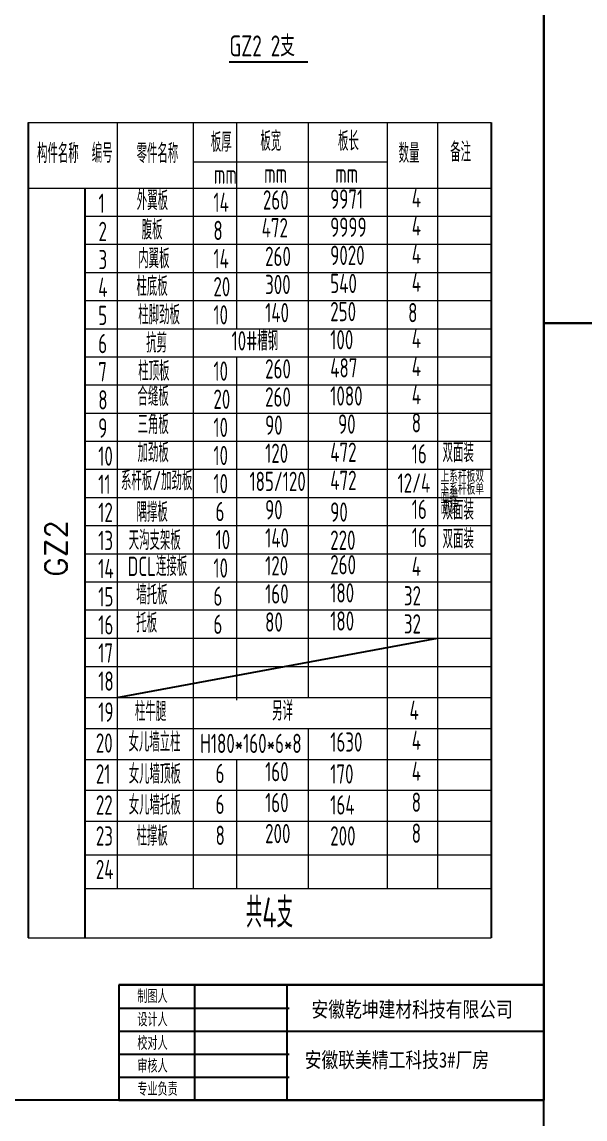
# Model space of a CAD drawing. Header units: millimetres. Extents: x 1471994 to 4527627, y -5186613 to -1927582.
# Drawn here: x 1490549 to 1495145, y -1994531 to -1985578 of the extents above; entities that cross this region are included whole.
import ezdxf

# ---------------------------------------------------------------- set-up
doc = ezdxf.new("R2010")
doc.units = ezdxf.units.MM
doc.header["$LTSCALE"] = 1000
doc.linetypes.add('CENTER', pattern=[50.8, 31.75, -6.35, 6.35, -6.35])
doc.layers.add('轴线层', color=1, linetype='CENTER', lineweight=15)
doc.layers.add('钢架', color=7, linetype='Continuous', lineweight=25)
doc.styles.add('hz', font='gbenor.shx', dxfattribs={"width": 0.75, "height": 100, "bigfont": 'gbcbig.shx'})
doc.styles.get("Standard").update_dxf_attribs({"font": 'txt', "bigfont": 'gbcbig.shx'})
doc.styles.add('TSSD_Label', font='Tssdeng.shx', dxfattribs={"width": 0.7, "bigfont": 'hztxt.shx'})
doc.styles.add('图框', font='')
doc.styles.get('图框').set_extended_font_data('SimSun')

msp = doc.modelspace()

# ---------------------------------------------------------------- linework, layer by layer
for p, q in [((1492240.5, -1985904.9), (1492883.3, -1985904.9)), ((1494378.1, -1986399.7), (1494378.1, -1993052.2)), ((1491326.2, -1991090.4), (1493941.4, -1990606)), ((1494808, -1993436.6), (1491338.5, -1993436.6)), ((1491338.5, -1993436.6), (1491338.5, -1994377.5)), ((1491338.5, -1993436.6), (1494808, -1993436.6)), ((1491338.5, -1993436.6), (1491338.5, -1994377.5)), ((1491338.5, -1993436.6), (1494808, -1993436.6)), ((1491957.8, -1993436.6), (1491957.8, -1994377.5)), ((1491957.8, -1993436.6), (1491957.8, -1994377.5)), ((1491978.4, -1993436.6), (1494808, -1993436.6)), ((1491978.4, -1993436.6), (1494808, -1993436.6)), ((1491978.4, -1993436.6), (1494808, -1993436.6)), ((1491978.4, -1993436.6), (1494808, -1993436.6)), ((1492712.3, -1994377.5), (1492712.3, -1993436.6)), ((1494808, -1993436.6), (1494808, -1994377.5)), ((1491338.5, -1993624.8), (1492730.2, -1993624.8)), ((1491338.5, -1993624.8), (1492730.2, -1993624.8)), ((1491338.5, -1993813), (1494808, -1993813)), ((1491338.5, -1993813), (1494808, -1993813)), ((1491338.5, -1994001.2), (1492730.2, -1994001.2)), ((1491338.5, -1994001.2), (1492730.2, -1994001.2)), ((1491338.5, -1994189.4), (1492730.2, -1994189.4)), ((1491338.5, -1994189.4), (1492730.2, -1994189.4)), ((1491338.5, -1994377.5), (1492730.2, -1994377.5)), ((1491338.5, -1994377.5), (1494808, -1994377.5))]:
    msp.add_line(p, q)
at = {"color": 1}
for p, q in [((1490600.3, -1986399.7), (1490600.3, -1993052.2)), ((1491066.2, -1993052.2), (1491066.2, -1986933.7))]:
    msp.add_line(p, q, dxfattribs=at)
for points in [[(1494808, -1975327), (1509959.5, -1975327), (1509959.5, -1988036.7), (1494808, -1988036.7)], [(1479656.6, -1981667.9), (1494808, -1981667.9), (1494808, -1994377.5), (1479656.6, -1994377.5)], [(1494808, -1988036.7), (1509959.5, -1988036.7), (1509959.5, -2000746.3), (1494808, -2000746.3)]]:
    msp.add_lwpolyline(points, close=True)
at = {"layer": '钢架', "lineweight": 13}
for p, q in [((1490600.3, -1986399.7), (1494378.1, -1986399.7)), ((1491326.2, -1986399.7), (1491326.2, -1992648.3)), ((1491945.9, -1986399.7), (1491945.9, -1990606.3)), ((1492299.7, -1986399.7), (1492299.7, -1988081.3)), ((1492299.7, -1986399.7), (1492299.7, -1988081.3)), ((1492883.7, -1986399.7), (1492883.7, -1991090.4)), ((1493528.7, -1986399.7), (1493528.7, -1992648.3)), ((1493941.4, -1986399.7), (1493941.4, -1992648.3)), ((1491945.9, -1986719.1), (1493528.7, -1986719.1)), ((1490600.3, -1986933.7), (1494378.1, -1986933.7)), ((1491066.2, -1987163.2), (1494378.1, -1987163.2)), ((1491066.2, -1987392.7), (1494378.1, -1987392.7)), ((1491066.2, -1987622.2), (1494378.1, -1987622.2)), ((1491066.2, -1987622.2), (1494378.1, -1987622.2)), ((1491066.2, -1987851.8), (1494378.1, -1987851.8)), ((1491066.2, -1988081.3), (1494378.1, -1988081.3)), ((1491066.2, -1988310.8), (1494378.1, -1988310.8)), ((1492299.7, -1988310.8), (1492299.7, -1988540.6)), ((1492299.7, -1988310.8), (1492299.7, -1988769.9)), ((1491066.2, -1988540.3), (1494378.1, -1988540.3)), ((1491066.2, -1988769.9), (1494378.1, -1988769.9)), ((1492299.7, -1988769.9), (1492299.7, -1990606.3)), ((1492299.7, -1988769.9), (1492299.7, -1991111.4)), ((1491066.2, -1988999.4), (1494378.1, -1988999.4)), ((1491066.2, -1989228.9), (1494378.1, -1989228.9)), ((1491066.2, -1989228.9), (1494378.1, -1989228.9)), ((1491066.2, -1989228.9), (1494378.1, -1989228.9)), ((1491066.2, -1989228.9), (1494378.1, -1989228.9)), ((1492299.7, -1989397.8), (1492299.7, -1989416.2)), ((1491066.2, -1989458.4), (1494378.1, -1989458.4)), ((1491066.2, -1989458.4), (1494378.1, -1989458.4)), ((1491945.9, -1989418.8), (1491945.9, -1989685.8)), ((1491945.9, -1989418.8), (1491945.9, -1989685.8)), ((1491945.9, -1989418.8), (1491945.9, -1989685.8)), ((1491945.9, -1989418.8), (1491945.9, -1989685.8)), ((1491945.9, -1989418.8), (1491945.9, -1989685.8)), ((1491945.9, -1989418.8), (1491945.9, -1989685.8)), ((1491945.9, -1989418.8), (1491945.9, -1989685.8)), ((1491945.9, -1989433.1), (1491945.9, -1989662.6)), ((1491945.9, -1989433.1), (1491945.9, -1989662.6)), ((1491945.9, -1989441.9), (1491945.9, -1989708.9)), ((1491945.9, -1989441.9), (1491945.9, -1989708.9)), ((1491945.9, -1989441.9), (1491945.9, -1989708.9)), ((1491945.9, -1989441.9), (1491945.9, -1989708.9)), ((1491945.9, -1989441.9), (1491945.9, -1989708.9)), ((1491945.9, -1989441.9), (1491945.9, -1989708.9)), ((1491945.9, -1989441.9), (1491945.9, -1989708.9)), ((1491945.9, -1989456.2), (1491945.9, -1989685.8)), ((1491945.9, -1989456.2), (1491945.9, -1989685.8)), ((1492299.7, -1989418.8), (1492299.7, -1989437.2)), ((1492299.7, -1989456.2), (1492299.7, -1989685.8)), ((1492299.7, -1989456.2), (1492299.7, -1989689.8)), ((1492299.7, -1989456.2), (1492299.7, -1989708.9)), ((1492299.7, -1989456.2), (1492299.7, -1989713)), ((1491945.9, -1989648.3), (1491945.9, -1989915.3)), ((1491945.9, -1989648.3), (1491945.9, -1989915.3)), ((1491945.9, -1989648.3), (1491945.9, -1989915.3)), ((1491945.9, -1989648.3), (1491945.9, -1989915.3)), ((1491945.9, -1989648.3), (1491945.9, -1989915.3)), ((1491945.9, -1989648.3), (1491945.9, -1989915.3)), ((1491945.9, -1989648.3), (1491945.9, -1989915.3)), ((1491945.9, -1989662.6), (1491945.9, -1989892.1)), ((1491945.9, -1989662.6), (1491945.9, -1989892.1)), ((1491945.9, -1989671.4), (1491945.9, -1989938.4)), ((1491945.9, -1989671.4), (1491945.9, -1989938.4)), ((1491945.9, -1989671.4), (1491945.9, -1989938.4)), ((1491945.9, -1989671.4), (1491945.9, -1989938.4)), ((1491945.9, -1989671.4), (1491945.9, -1989938.4)), ((1491945.9, -1989671.4), (1491945.9, -1989938.4)), ((1491945.9, -1989671.4), (1491945.9, -1989938.4)), ((1491066.2, -1989687.9), (1494378.1, -1989687.9)), ((1491066.2, -1989687.9), (1494378.1, -1989687.9)), ((1491066.2, -1989687.9), (1494378.1, -1989687.9)), ((1491066.2, -1989687.9), (1494378.1, -1989687.9)), ((1491945.9, -1989685.8), (1491945.9, -1989915.3)), ((1491945.9, -1989685.8), (1491945.9, -1989915.3)), ((1492299.7, -1989685.8), (1492299.7, -1989915.3)), ((1492299.7, -1989685.8), (1492299.7, -1989919.4)), ((1492299.7, -1989685.8), (1492299.7, -1989938.4)), ((1492299.7, -1989685.8), (1492299.7, -1989942.5)), ((1491066.2, -1989917.5), (1494378.1, -1989917.5)), ((1491066.2, -1989917.5), (1494378.1, -1989917.5)), ((1491066.2, -1990147), (1494378.1, -1990147)), ((1491066.2, -1990147), (1494378.1, -1990147)), ((1491066.2, -1990147), (1494378.1, -1990147)), ((1491066.2, -1990147), (1494378.1, -1990147)), ((1491066.2, -1990376.5), (1494378.1, -1990376.5)), ((1491066.2, -1990376.5), (1494378.1, -1990376.5)), ((1491066.2, -1990376.5), (1494378.1, -1990376.5)), ((1491066.2, -1990376.5), (1494378.1, -1990376.5)), ((1491066.2, -1990606), (1494378.1, -1990606)), ((1491066.2, -1990606), (1494378.1, -1990606)), ((1491066.2, -1990606), (1494378.1, -1990606)), ((1491066.2, -1990606), (1494378.1, -1990606)), ((1491945.9, -1990606.3), (1491945.9, -1991317.7)), ((1491066.2, -1990837.7), (1494378.1, -1990837.7)), ((1491066.2, -1991090.4), (1494378.1, -1991090.4)), ((1491066.2, -1991090.4), (1494378.1, -1991090.4)), ((1491066.2, -1991090.4), (1494378.1, -1991090.4)), ((1491066.2, -1991090.4), (1494378.1, -1991090.4)), ((1491066.2, -1991090.4), (1494378.1, -1991090.4)), ((1491945.9, -1991111.4), (1491945.9, -1992648.3)), ((1491066.2, -1991343), (1494378.1, -1991343)), ((1491945.9, -1991303.4), (1491945.9, -1991570.4)), ((1491945.9, -1991303.4), (1491945.9, -1991570.4)), ((1491945.9, -1991303.4), (1491945.9, -1991570.4)), ((1491945.9, -1991303.4), (1491945.9, -1991570.4)), ((1491945.9, -1991303.4), (1491945.9, -1991570.4)), ((1491945.9, -1991303.4), (1491945.9, -1991570.4)), ((1491945.9, -1991303.4), (1491945.9, -1991570.4)), ((1491945.9, -1991317.7), (1491945.9, -1991547.3)), ((1491945.9, -1991317.7), (1491945.9, -1991547.3)), ((1492883.7, -1991343), (1492883.7, -1992648.3)), ((1491945.9, -1991556.1), (1491945.9, -1991823.1)), ((1491945.9, -1991556.1), (1491945.9, -1991823.1)), ((1491945.9, -1991556.1), (1491945.9, -1991823.1)), ((1491945.9, -1991556.1), (1491945.9, -1991823.1)), ((1491945.9, -1991556.1), (1491945.9, -1991823.1)), ((1491945.9, -1991556.1), (1491945.9, -1991823.1)), ((1491945.9, -1991556.1), (1491945.9, -1991823.1)), ((1491066.2, -1991595.7), (1494378.1, -1991595.7)), ((1491945.9, -1991570.4), (1491945.9, -1991799.9)), ((1491945.9, -1991570.4), (1491945.9, -1991799.9)), ((1491945.9, -1991579.2), (1491945.9, -1991846.2)), ((1491945.9, -1991579.2), (1491945.9, -1991846.2)), ((1491945.9, -1991579.2), (1491945.9, -1991846.2)), ((1491945.9, -1991579.2), (1491945.9, -1991846.2)), ((1491945.9, -1991579.2), (1491945.9, -1991846.2)), ((1491945.9, -1991579.2), (1491945.9, -1991846.2)), ((1491945.9, -1991579.2), (1491945.9, -1991846.2)), ((1491945.9, -1991593.5), (1491945.9, -1991823.1)), ((1491945.9, -1991593.5), (1491945.9, -1991823.1)), ((1492299.7, -1991593.5), (1492299.7, -1991823.1)), ((1492299.7, -1991593.5), (1492299.7, -1991827.1)), ((1492299.7, -1991593.5), (1492299.7, -1991846.2)), ((1492299.7, -1991593.5), (1492299.7, -1991850.3)), ((1491945.9, -1991808.7), (1491945.9, -1992075.7)), ((1491945.9, -1991808.7), (1491945.9, -1992075.7)), ((1491945.9, -1991808.7), (1491945.9, -1992075.7)), ((1491945.9, -1991808.7), (1491945.9, -1992075.7)), ((1491945.9, -1991808.7), (1491945.9, -1992075.7)), ((1491945.9, -1991808.7), (1491945.9, -1992075.7)), ((1491945.9, -1991808.7), (1491945.9, -1992075.7)), ((1491945.9, -1991823.1), (1491945.9, -1992052.6)), ((1491945.9, -1991823.1), (1491945.9, -1992052.6)), ((1492299.7, -1991808.7), (1492299.7, -1991827.1)), ((1491066.2, -1991848.4), (1494378.1, -1991848.4)), ((1491945.9, -1991831.9), (1491945.9, -1992098.9)), ((1491945.9, -1991831.9), (1491945.9, -1992098.9)), ((1491945.9, -1991831.9), (1491945.9, -1992098.9)), ((1491945.9, -1991831.9), (1491945.9, -1992098.9)), ((1491945.9, -1991831.9), (1491945.9, -1992098.9)), ((1491945.9, -1991831.9), (1491945.9, -1992098.9)), ((1491945.9, -1991831.9), (1491945.9, -1992098.9)), ((1491945.9, -1991846.2), (1491945.9, -1992075.7)), ((1491945.9, -1991846.2), (1491945.9, -1992075.7)), ((1492299.7, -1991846.2), (1492299.7, -1992075.7)), ((1492299.7, -1991846.2), (1492299.7, -1992079.8)), ((1492299.7, -1991846.2), (1492299.7, -1992098.9)), ((1492299.7, -1991846.2), (1492299.7, -1992102.9)), ((1492299.7, -1991848.4), (1492299.7, -1992648.3)), ((1491945.9, -1992061.4), (1491945.9, -1992328.4)), ((1491945.9, -1992061.4), (1491945.9, -1992328.4)), ((1491945.9, -1992061.4), (1491945.9, -1992328.4)), ((1491945.9, -1992061.4), (1491945.9, -1992328.4)), ((1491945.9, -1992061.4), (1491945.9, -1992328.4)), ((1491945.9, -1992061.4), (1491945.9, -1992328.4)), ((1491945.9, -1992061.4), (1491945.9, -1992328.4)), ((1491945.9, -1992075.7), (1491945.9, -1992305.2)), ((1491945.9, -1992075.7), (1491945.9, -1992305.2)), ((1491945.9, -1992084.5), (1491945.9, -1992351.5)), ((1491945.9, -1992084.5), (1491945.9, -1992351.5)), ((1491945.9, -1992084.5), (1491945.9, -1992351.5)), ((1491945.9, -1992084.5), (1491945.9, -1992351.5)), ((1491945.9, -1992084.5), (1491945.9, -1992351.5)), ((1491945.9, -1992084.5), (1491945.9, -1992351.5)), ((1491945.9, -1992084.5), (1491945.9, -1992351.5)), ((1491945.9, -1992098.9), (1491945.9, -1992328.4)), ((1491945.9, -1992098.9), (1491945.9, -1992328.4)), ((1492299.7, -1992061.4), (1492299.7, -1992079.8)), ((1492299.7, -1992098.9), (1492299.7, -1992328.4)), ((1492299.7, -1992098.9), (1492299.7, -1992332.5)), ((1492299.7, -1992098.9), (1492299.7, -1992351.5)), ((1492299.7, -1992098.9), (1492299.7, -1992355.6)), ((1491066.2, -1992101), (1494378.1, -1992101)), ((1491066.2, -1992374.7), (1494378.1, -1992374.7)), ((1491066.2, -1992374.7), (1494378.1, -1992374.7)), ((1491066.2, -1992374.7), (1494378.1, -1992374.7)), ((1491066.2, -1992374.7), (1494378.1, -1992374.7)), ((1491066.2, -1992374.7), (1494378.1, -1992374.7)), ((1491066.2, -1992374.7), (1494378.1, -1992374.7)), ((1491066.2, -1992374.7), (1494378.1, -1992374.7)), ((1491066.2, -1992374.7), (1494378.1, -1992374.7)), ((1491066.2, -1992374.7), (1494378.1, -1992374.7)), ((1491066.2, -1992648.3), (1494378.1, -1992648.3)), ((1491066.2, -1992648.3), (1494378.1, -1992648.3)), ((1491066.2, -1992648.3), (1494378.1, -1992648.3)), ((1491066.2, -1992648.3), (1494378.1, -1992648.3)), ((1491066.2, -1992648.3), (1494378.1, -1992648.3)), ((1491066.2, -1992648.3), (1494378.1, -1992648.3)), ((1491066.2, -1992648.3), (1494378.1, -1992648.3)), ((1490600.3, -1993052.2), (1494378.1, -1993052.2))]:
    msp.add_line(p, q, dxfattribs=at)

# ---------------------------------------------------------------- texts
at = {"color": 0, "style": 'TSSD_Label', "width": 0.7}
msp.add_text('GZ2 2支', height=170.7, dxfattribs=at).set_placement((1492242.1, -1985859.2))
at = {"style": '图框', "width": 0.8}
msp.add_text('安徽乾坤建材科技有限公司         ', height=125.457, dxfattribs=at).set_placement((1492912.2, -1993698.9))
msp.add_text('安徽乾坤建材科技有限公司         ', height=125.457, dxfattribs=at).set_placement((1492912.2, -1993698.9))
for tag, p in [('制图人', (1491490.9, -1993584.4)), ('制图人', (1491490.9, -1993584.4)), ('设计人', (1491490.9, -1993774.8)), ('设计人', (1491490.9, -1993774.8)), ('校对人', (1491490.9, -1993966.7)), ('校对人', (1491490.9, -1993966.7)), ('审核人', (1491490.9, -1994152.4)), ('审核人', (1491490.9, -1994152.4)), ('专业负责', (1491490.9, -1994341.2)), ('专业负责', (1491490.9, -1994341.2))]:
    msp.add_attdef(tag, p, '', height=109.8)
msp.add_attdef('安徽联美精工科技3#厂房', (1492856.8, -1994110.6), '宣城市博远顺达', height=125.46, dxfattribs=at)
at = {"layer": '轴线层', "color": 4, "linetype": 'ByBlock', "insert": (1490739.5, -1990105.6), "char_height": 177.06, "attachment_point": 1, "rotation": 90}
msp.add_mtext_dynamic_manual_height_columns('GZ2', width=1139.904, gutter_width=12.5, heights=[0], dxfattribs=at).dxf.set("width", 1038.225)
at = {"layer": '钢架', "lineweight": 13, "attachment_point": 1, "style": 'hz'}
for s, insert, char_height, width in [('板宽', (1492495.2, -1986472.6), 157.39, 645.006), ('板长', (1493128.8, -1986472.6), 157.39, 645.006), ('板厚', (1492090.4, -1986481.6), 157.39, 645.006), ('备注', (1494044.6, -1986561.5), 157.39, 645.006), ('构件名称', (1490672.2, -1986572.9), 157.39, 645.006), ('编号', (1491118.9, -1986570.1), 157.39, 645.006), ('零件名称', (1491484.5, -1986572.9), 157.39, 645.006), ('数量', (1493623.1, -1986571.6), 157.39, 645.006), ('mm', (1492114.7, -1986742), 157.39, 645.006), ('mm', (1492525, -1986734.6), 157.39, 645.006), ('mm', (1493104.7, -1986734.6), 157.39, 645.006), ('1', (1491173.9, -1986979.6), 157.4, 645.006), ('外翼板', (1491486.2, -1986957.1), 157.39, 645.006), ('\\pi400,t600;    14', (1491455.7, -1986971.8), 157.386, 976.781), ('\\pi400,t600;    260', (1491859.7, -1986952.1), 157.386, 976.781), ('\\pi400,t600;    9971', (1492409.1, -1986945), 157.386, 976.781), ('\\pi400,t600;    4', (1493074.5, -1986934.4), 157.386, 976.781), ('\\pi400,t600;    9999', (1492409.1, -1987174.6), 157.386, 976.781), ('\\pi400,t600;    4', (1493074.5, -1987163.9), 157.386, 976.781), ('2', (1491173.9, -1987209.1), 157.4, 645.006), ('腹板', (1491526.4, -1987195.8), 157.39, 645.006), ('\\pi400,t600;    8', (1491455.7, -1987201.3), 157.386, 976.781), ('\\pi400,t600;    472', (1491849.1, -1987178.9), 157.386, 976.781), ('3', (1491173.9, -1987438.6), 157.4, 645.006), ('内翼板', (1491498.3, -1987430.6), 157.39, 645.006), ('\\pi400,t600;    14', (1491455.7, -1987430.9), 157.386, 976.781), ('\\pi400,t600;    260', (1491877.7, -1987412.7), 157.386, 976.781), ('\\pi400,t600;    9020', (1492409.1, -1987404.1), 157.386, 976.781), ('\\pi400,t600;    4', (1493074.5, -1987393.4), 157.386, 976.781), ('\\pi400,t600;    4', (1493074.5, -1987623), 157.386, 976.781), ('4', (1491171.7, -1987665.3), 157.4, 645.006), ('柱底板', (1491483.3, -1987656.7), 157.39, 645.006), ('\\pi400,t600;    20', (1491455.7, -1987660.4), 157.386, 976.781), ('\\pi400,t600;    300', (1491877.7, -1987642.2), 157.386, 976.781), ('\\pi400,t600;    540', (1492409.1, -1987633.6), 157.386, 976.781), ('柱脚劲板', (1491498.3, -1987889.7), 157.39, 645.006), ('\\pi400,t600;    10', (1491455.7, -1987889.9), 157.386, 976.781), ('\\pi400,t600;    140', (1491877.7, -1987871.7), 157.386, 976.781), ('\\pi400,t600;    250', (1492409.1, -1987863.1), 157.386, 976.781), ('\\pi400,t600;   8', (1493109, -1987871.7), 157.386, 976.781), ('5', (1491171.7, -1987894.9), 157.4, 645.006), ('6', (1491171.7, -1988124.4), 157.4, 645.006), (' 抗剪', (1491498.3, -1988119.2), 157.39, 645.006), ('\\pi400,t600;    10#槽钢', (1491603.6, -1988101.9), 157.386, 1098.496), ('\\pi400,t600;    100', (1492409.1, -1988092.7), 157.386, 976.781), ('\\pi400,t600;    4', (1493074.5, -1988082), 157.386, 976.781), ('柱顶板', (1491498.3, -1988348.7), 157.39, 645.006), ('\\pi400,t600;    260', (1491877.7, -1988330.7), 157.386, 976.781), ('\\pi400,t600;    487', (1492409.1, -1988322.2), 157.386, 976.781), ('\\pi400,t600;    4', (1493074.5, -1988311.5), 157.386, 976.781), ('7', (1491171.7, -1988353.9), 157.4, 645.006), ('\\pi400,t600;    10', (1491455.7, -1988348.9), 157.386, 976.781), ('8', (1491171.7, -1988583.4), 157.4, 645.006), ('合缝板', (1491492.5, -1988554.6), 157.39, 645.006), ('\\pi400,t600;    20', (1491455.7, -1988578.5), 157.386, 976.781), ('\\pi400,t600;    260', (1491877.7, -1988560.3), 157.386, 976.781), ('\\pi400,t600;    1080', (1492409.1, -1988551.7), 157.386, 976.781), ('\\pi400,t600;    4', (1493074.5, -1988541), 157.386, 976.781), ('三角板', (1491492.5, -1988784.1), 157.39, 645.006), ('\\pi400,t600;     90', (1492409.1, -1988781.2), 157.386, 976.781), ('\\pi400,t600;    8', (1493074.5, -1988770.6), 157.386, 976.781), ('9', (1491171.7, -1988812.9), 157.4, 645.006), ('\\pi400,t600;    10', (1491455.7, -1988808), 157.386, 976.781), ('\\pi400,t600;    90', (1491877.7, -1988789.8), 157.386, 976.781), ('10', (1491171.7, -1989042.5), 157.39, 645.006), ('加劲板', (1491492.5, -1989013.6), 157.39, 645.006), ('\\pi400,t600;    10', (1491455.7, -1989037.5), 157.386, 976.781), ('\\pi400,t600;    120', (1491877.7, -1989019.3), 157.386, 976.781), ('\\pi400,t600;    472', (1492409.1, -1989010.7), 157.386, 976.781), ('\\pi400,t600;    16', (1493074.4, -1989023.8), 157.386, 976.781), ('双面装', (1493982.2, -1989013.6), 157.39, 645.006), ('系杆板/加劲板', (1491357.3, -1989243.1), 157.39, 645.006), ('上系杆板双面装', (1493965.9, -1989237.4), 94.43, 387.003), ('11', (1491171.7, -1989272), 157.39, 645.006), ('\\pi400,t600;    10', (1491455.7, -1989267), 157.386, 976.781), ('\\pi400,t600;  185/120', (1491877.7, -1989248.8), 157.386, 976.781), ('\\pi400,t600;    472', (1492409.1, -1989240.3), 157.386, 976.781), ('\\pi400,t600;   12/4', (1493022.5, -1989262.3), 157.386, 976.781), ('下系杆板单面装', (1493965.9, -1989341.2), 94.43, 387.003), ('12', (1491171.7, -1989501.5), 157.39, 645.006), ('  隅撑板', (1491356.4, -1989500), 157.39, 645.006), ('\\pi400,t600;     6', (1491409.1, -1989494.4), 157.386, 976.781), ('\\pi400,t600;    90', (1491877.7, -1989480), 157.386, 976.781), ('\\pi400,t600;    90', (1492409.1, -1989499.2), 157.386, 976.781), ('\\pi400,t600;   16', (1493138.2, -1989476.8), 157.386, 976.781), ('双面装', (1493982.2, -1989483.3), 157.39, 645.006), ('13', (1491171.7, -1989731), 157.39, 645.006), (' 天沟支架板', (1491356.4, -1989729.5), 157.39, 645.006), ('\\pi400,t600;     10', (1491409.1, -1989723.9), 157.386, 976.781), ('\\pi400,t600;    140', (1491877.7, -1989709.5), 157.386, 976.781), ('\\pi400,t600;    220', (1492409.1, -1989728.7), 157.386, 976.781), ('\\pi400,t600;   16', (1493138.2, -1989706.3), 157.386, 976.781), ('双面装', (1493982.2, -1989717.1), 157.39, 645.006), ('DCL连接板', (1491411.9, -1989941.9), 157.39, 645.006), ('\\pi400,t600;    120', (1491877.7, -1989937.4), 157.386, 976.781), ('\\pi400,t600;    260', (1492409.1, -1989928.8), 157.386, 976.781), ('\\pi400,t600;    4', (1493074.4, -1989941.8), 157.386, 976.781), ('14', (1491171.7, -1989960.5), 157.39, 645.006), ('\\pi400,t600;    10', (1491455.7, -1989955.6), 157.386, 976.781), ('15', (1491171.7, -1990190.1), 157.39, 645.006), (' 墙托板', (1491418.3, -1990174.1), 157.39, 645.006), ('\\pi400,t600;    6', (1491455.7, -1990185.1), 157.386, 976.781), ('\\pi400,t600;    160', (1491877.7, -1990166.9), 157.386, 976.781), ('\\pi400,t600;    180', (1492409.1, -1990158.4), 157.386, 976.781), ('\\pi400,t600;  32', (1493138.2, -1990182), 157.386, 976.781), (' 托板', (1491418.3, -1990403.6), 157.39, 645.006), ('\\pi400,t600;    80', (1491877.7, -1990396.4), 157.386, 976.781), ('\\pi400,t600;    180', (1492409.1, -1990387.9), 157.386, 976.781), ('16', (1491171.7, -1990419.6), 157.39, 645.006), ('\\pi400,t600;    6', (1491455.7, -1990414.6), 157.386, 976.781), ('\\pi400,t600;  32', (1493138.2, -1990411.5), 157.386, 976.781), ('17', (1491171.7, -1990649.1), 157.39, 645.006), ('18', (1491171.7, -1990878.6), 157.39, 645.006), (' 柱牛腿', (1491407.3, -1991126.4), 157.39, 645.006), (' 另详', (1492526.6, -1991121.5), 157.39, 645.006), ('19', (1491171.7, -1991131.3), 157.39, 645.006), ('\\pi400,t600;  4', (1493184.1, -1991115.5), 157.386, 976.781), ('女儿墙立柱', (1491418.3, -1991375.6), 157.39, 645.006), ('\\pi400,t600;    1630', (1492409.1, -1991375.6), 157.386, 976.781), ('\\pi400,t600;   4', (1493138.2, -1991361.4), 157.386, 976.781), ('20', (1491152.1, -1991384), 157.39, 645.006), ('\\pi400,t600;H180*160*6*8   ', (1491603.6, -1991386.8), 157.386, 1068.691), ('21', (1491152.1, -1991636.6), 157.39, 645.006), (' 女儿墙顶板', (1491356.4, -1991637.3), 157.39, 645.006), ('\\pi400,t600;     6', (1491409.1, -1991631.7), 157.386, 976.781), ('\\pi400,t600;    160', (1491877.7, -1991617.3), 157.386, 976.781), ('\\pi400,t600;    170', (1492409.1, -1991636.5), 157.386, 976.781), ('\\pi400,t600;   4', (1493138.2, -1991614.1), 157.386, 976.781), ('22', (1491152.1, -1991889.3), 157.39, 645.006), (' 女儿墙托板', (1491356.4, -1991889.9), 157.39, 645.006), ('\\pi400,t600;     6', (1491409.1, -1991884.3), 157.386, 976.781), ('\\pi400,t600;    160', (1491877.7, -1991869.9), 157.386, 976.781), ('\\pi400,t600;    164', (1492409.1, -1991889.1), 157.386, 976.781), ('\\pi400,t600;   8', (1493138.2, -1991866.7), 157.386, 976.781), ('23', (1491152.1, -1992142), 157.39, 645.006), ('  柱撑板', (1491356.4, -1992142.6), 157.39, 645.006), ('\\pi400,t600;     8', (1491409.1, -1992137), 157.386, 976.781), ('\\pi400,t600;    200', (1491877.7, -1992122.6), 157.386, 976.781), ('\\pi400,t600;    200', (1492409.1, -1992141.8), 157.386, 976.781), ('\\pi400,t600;   8', (1493138.2, -1992119.4), 157.386, 976.781), ('24', (1491152.1, -1992415.6), 157.39, 645.006), ('共4支', (1492376.8, -1992722.3), 245.92, 788.873)]:
    msp.add_mtext(s, dxfattribs=dict(at, insert=insert, char_height=char_height, width=width))

doc.saveas('drawing.dxf')
